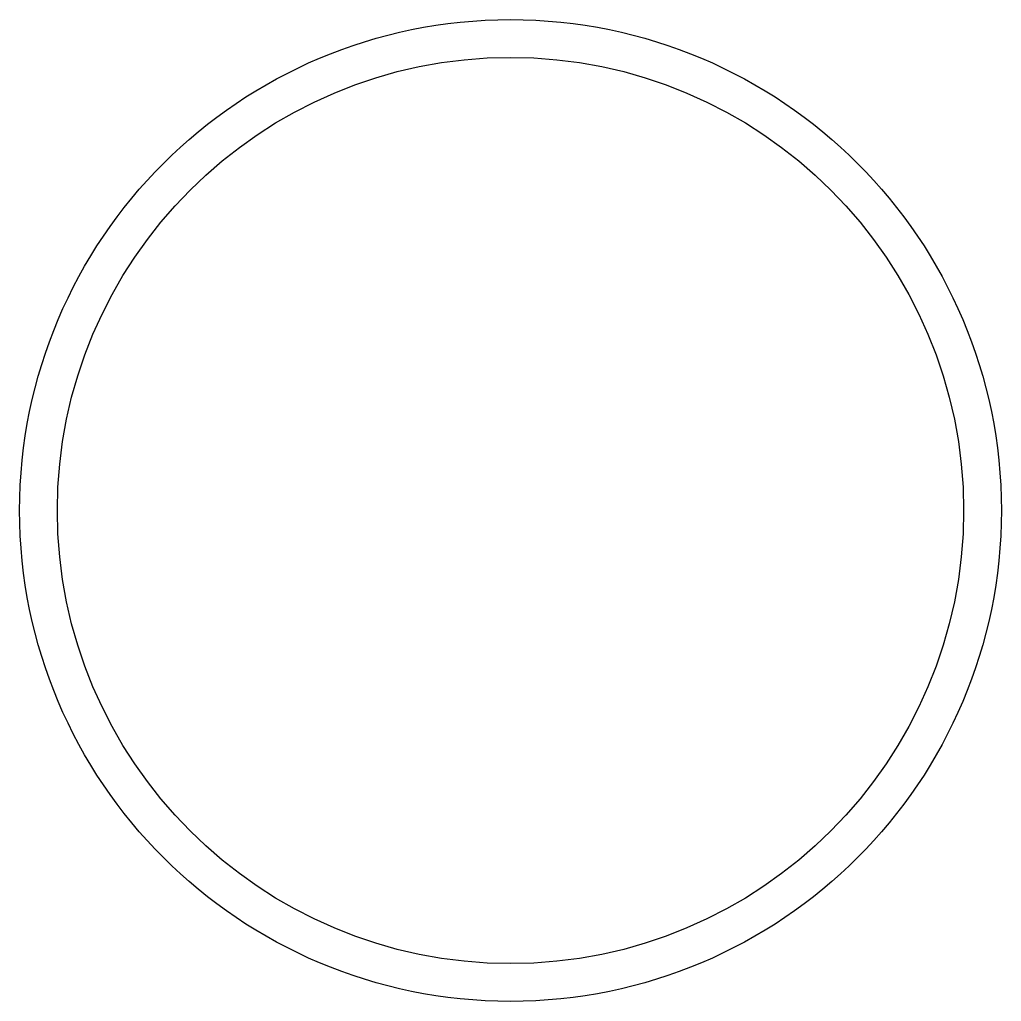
# Model space of a CAD drawing. Extents: x -100.5 to -48.5, y 147.6 to 199.6.
import ezdxf

# ---------------------------------------------------------------- set-up
doc = ezdxf.new("R2010")
doc.units = 0
doc.header["$LTSCALE"] = 15
doc.layers.get('0').update_dxf_attribs({"linetype": 'CONTINUOUS'})

msp = doc.modelspace()

# ---------------------------------------------------------------- linework, layer by layer
at = {"color": 0, "linetype": 'BYBLOCK', "ltscale": 0.05}
for radius in [26, 24]:
    msp.add_circle((-74.485, 173.566), radius, dxfattribs=at)

doc.saveas('drawing.dxf')
